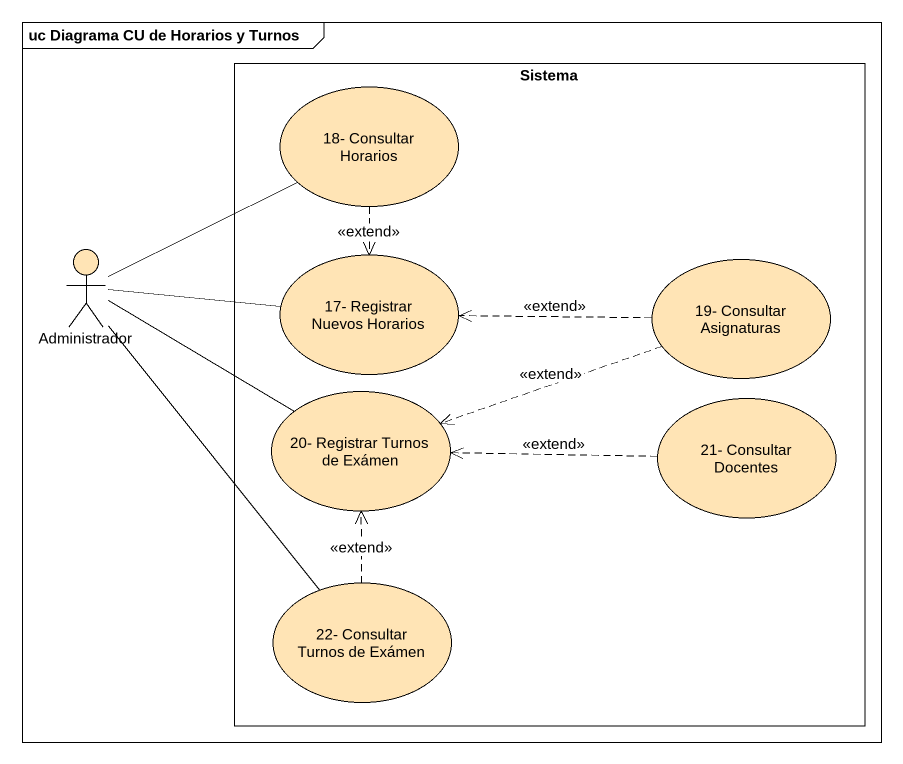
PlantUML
@startuml
mainframe uc Diagrama CU de Horarios y Turnos
rectangle Sistema {
  usecase "18- Consultar Horarios" as u18_Consultar_Horarios #FFE4B5
  usecase "17- Registrar Nuevos Horarios" as u17_Registrar_Nuevos_Horarios #FFE4B5
  usecase "19- Consultar Asignaturas" as u19_Consultar_Asignaturas #FFE4B5
  usecase "20- Registrar Turnos de Exámen" as u20_Registrar_Turnos_de #FFE4B5
  usecase "21- Consultar Docentes" as u21_Consultar_Docentes #FFE4B5
  usecase "22- Consultar Turnos de Exámen" as u22_Consultar_Turnos_de #FFE4B5
}
actor Administrador #FFE4B5
u18_Consultar_Horarios ..> u17_Registrar_Nuevos_Horarios : <<extend>>
Administrador -right- u18_Consultar_Horarios
Administrador -right- u17_Registrar_Nuevos_Horarios
Administrador -right- u20_Registrar_Turnos_de
Administrador -- u22_Consultar_Turnos_de
u19_Consultar_Asignaturas .left.> u17_Registrar_Nuevos_Horarios : <<extend>>
u19_Consultar_Asignaturas .left.> u20_Registrar_Turnos_de : <<extend>>
u21_Consultar_Docentes .left.> u20_Registrar_Turnos_de : <<extend>>
u22_Consultar_Turnos_de .up.> u20_Registrar_Turnos_de : <<extend>>
@enduml
